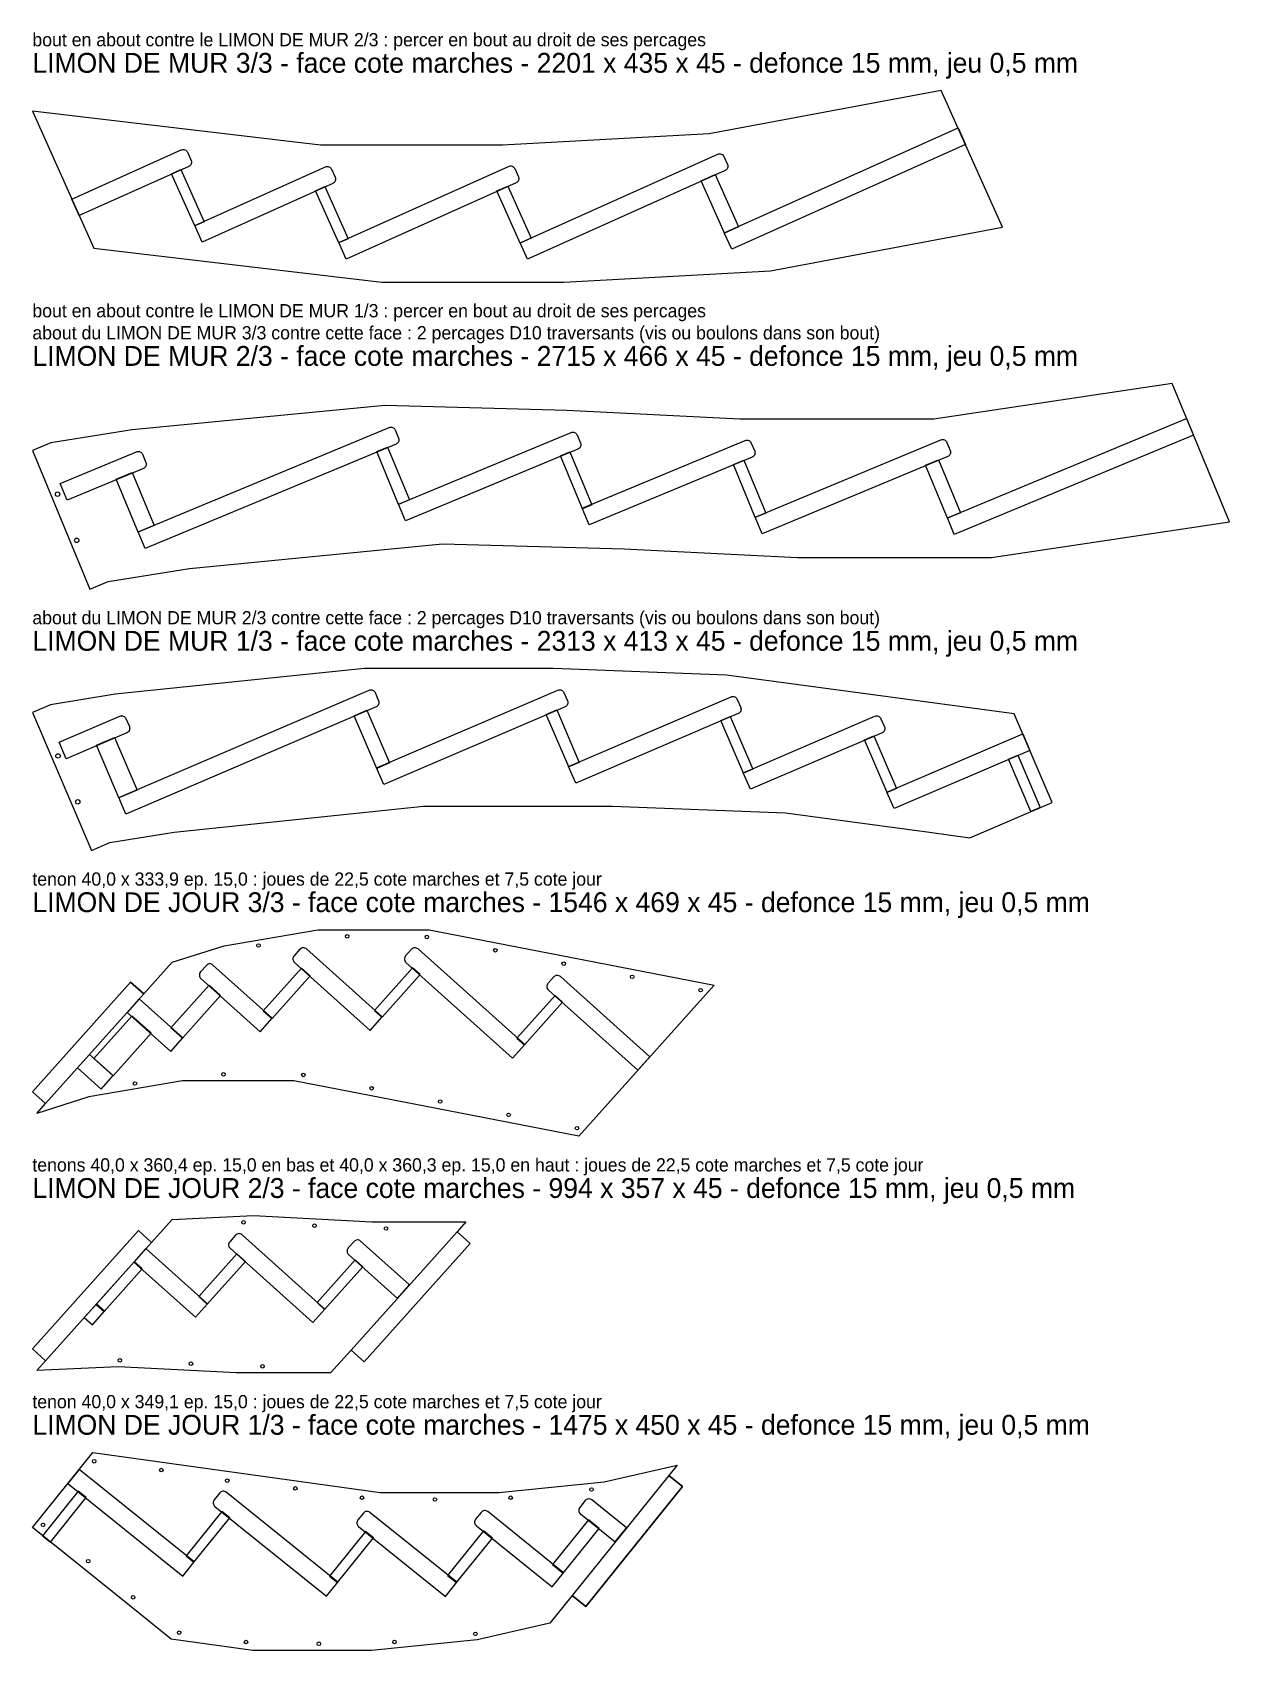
# Model space of a CAD drawing. Header units: millimetres. Extents: x 0 to 2715, y 0 to 3669.
import ezdxf

# ---------------------------------------------------------------- set-up
doc = ezdxf.new("R2010")
doc.units = ezdxf.units.MM
for name, color, linetype in [('DECOUPE', 7, 'CONTINUOUS'), ('DEFONCE', 1, 'CONTINUOUS'), ('PERCAGE', 30, 'CONTINUOUS'), ('TENON', 6, 'CONTINUOUS'), ('TEXTE', 3, 'CONTINUOUS')]:
    doc.layers.add(name, color=color, linetype=linetype)

msp = doc.modelspace()

# ---------------------------------------------------------------- linework, layer by layer
at = {"layer": 'DECOUPE'}
for points in [[(2061.034, 3537.396), (1535.063, 3438.623), (1065.808, 3413.158), (653.348, 3413.158), (326.674, 3451.622), (0, 3490.087), (139.104, 3179.845), (465.778, 3141.38), (792.452, 3102.916), (1204.913, 3102.916), (1674.168, 3128.381), (2200.138, 3227.154)], [(2584.525, 2872.916), (2044.177, 2792.076), (1604.409, 2792.076), (1211.77, 2811.66), (799.223, 2822.971), (226.174, 2767.588), (41.555, 2738.181), (0, 2720.913), (130.467, 2406.941), (172.022, 2424.209), (356.641, 2453.616), (929.69, 2508.999), (1342.237, 2497.688), (1734.876, 2478.104), (2174.643, 2478.104), (2714.992, 2558.944)], [(2226.224, 2124.069), (1900.229, 2167.911), (1574.233, 2211.754), (1181.4, 2226.941), (753.141, 2226.941), (187.928, 2168.226), (41.359, 2144.618), (0, 2126.886), (133.973, 1814.394), (175.332, 1832.126), (321.901, 1855.734), (887.114, 1914.449), (1315.372, 1914.449), (1708.206, 1899.262), (2034.202, 1855.419), (2125.963, 1843.078), (2312.42, 1923.017)], [(316.743, 1560.686), (435.06, 1597.964), (647.276, 1634.394), (900.148, 1634.394), (1223.04, 1571.654), (1545.932, 1508.915), (1238.959, 1166.325), (916.067, 1229.065), (593.176, 1291.804), (340.303, 1291.804), (128.087, 1255.374), (9.77, 1218.096), (29.79, 1240.439), (0, 1267.132), (222.809, 1515.793), (252.599, 1489.1)], [(316.743, 977.474), (501.307, 986.325), (770.038, 972.115), (983.298, 972.115), (963.278, 949.772), (993.068, 923.079), (752.616, 654.727), (722.826, 681.421), (676.325, 629.525), (463.066, 629.525), (194.334, 643.735), (9.77, 634.884), (29.79, 657.227), (0, 683.92), (240.513, 952.34), (270.304, 925.646)], [(137.172, 449.525), (462.927, 403.923), (788.681, 358.322), (1057.788, 358.322), (1296.871, 382.491), (1461.873, 420.643), (1443.061, 397.274), (1474.219, 372.191), (1255.326, 100.279), (1224.168, 125.362), (1173.419, 62.321), (1008.417, 24.169), (769.334, 0), (500.227, 0), (314.426, 26.01), (219.936, 102.076), (0, 279.128)]]:
    msp.add_lwpolyline(points, close=True, dxfattribs=at)
at = {"layer": 'DEFONCE'}
for points in [[(2115.934, 3414.953), (1585.825, 3177.266), (1569.051, 3214.677), (2099.16, 3452.364)], [(389.458, 3239.493), (368.471, 3230.083), (315.386, 3348.476), (336.373, 3357.886)], [(1601.514, 3228.137), (1569.46, 3213.765), (1516.375, 3332.159), (1548.43, 3346.531)], [(716.131, 3201.028), (695.144, 3191.618), (642.06, 3310.012), (663.047, 3319.422)], [(1130.958, 3202.089), (1106.458, 3191.104), (1053.373, 3309.498), (1077.874, 3320.483)], [(2633.088, 2756.048), (2090.586, 2530.619), (2074.853, 2568.48), (2617.355, 2793.91)], [(855.442, 2608.906), (830.642, 2598.601), (780.853, 2718.418), (805.653, 2728.723)], [(1268.66, 2597.874), (1247.421, 2589.048), (1197.633, 2708.866), (1218.872, 2717.691)], [(1663.267, 2579.108), (1639.362, 2569.175), (1589.574, 2688.992), (1613.478, 2698.925)], [(2104.618, 2579.766), (2075.237, 2567.557), (2025.448, 2687.374), (2054.83, 2699.583)], [(276.44, 2551.049), (240.208, 2535.994), (190.419, 2655.811), (226.652, 2670.867)], [(809.948, 2012.746), (781.027, 2000.347), (729.901, 2119.599), (758.821, 2131.998)], [(1240.278, 2013.634), (1216.486, 2003.434), (1165.36, 2122.686), (1189.152, 2132.886)], [(1633.513, 1998.618), (1612.373, 1989.555), (1561.247, 2108.808), (1582.386, 2117.871)], [(237.4, 1950.885), (196.45, 1933.329), (145.323, 2052.581), (186.274, 2070.138)], [(1959.508, 1954.776), (1938.369, 1945.713), (1887.243, 2064.965), (1908.382, 2074.028)], [(2261.885, 2040.891), (1954.131, 1908.949), (1937.975, 1946.632), (2245.729, 2078.574)], [(2285.307, 1911.393), (2264.168, 1902.33), (2213.238, 2021.123), (2234.378, 2030.186)], [(523.474, 1450.935), (543.471, 1433.017), (630.057, 1529.65), (610.06, 1547.568)], [(775.806, 1451.419), (792.936, 1436.07), (879.522, 1532.703), (862.393, 1548.052)], [(314.203, 1411.866), (340.365, 1388.423), (426.952, 1485.056), (400.789, 1508.499)], [(214.955, 1447.087), (313.672, 1358.633), (341.033, 1389.168), (242.315, 1477.623)], [(1098.698, 1388.679), (1115.828, 1373.331), (1202.414, 1469.963), (1185.284, 1485.312)], [(139.123, 1342.161), (182.882, 1302.951), (269.468, 1399.584), (225.709, 1438.794)], [(102.342, 1321.409), (156.189, 1273.161), (183.549, 1303.696), (129.703, 1351.944)], [(144.409, 785.145), (162.771, 768.692), (249.357, 865.325), (230.996, 881.777)], [(230.328, 881.033), (369.875, 755.994), (397.236, 786.529), (257.689, 911.568)], [(377.289, 803.059), (396.568, 785.784), (483.155, 882.417), (463.875, 899.692)], [(645.696, 789.14), (662.826, 773.791), (749.412, 870.424), (732.282, 885.773)], [(117.716, 755.354), (136.077, 738.902), (163.438, 769.437), (145.077, 785.889)], [(80.422, 379.029), (341.253, 169.057), (366.963, 200.994), (106.132, 410.967)], [(22.979, 260.629), (40.895, 246.206), (121.945, 346.887), (104.029, 361.309)], [(348.42, 214.638), (366.336, 200.215), (447.699, 301.285), (429.783, 315.708)], [(1179.402, 195.59), (1203.914, 175.858), (1285.276, 276.928), (1260.765, 296.66)], [(674.174, 169.036), (692.09, 154.613), (773.453, 255.683), (755.537, 270.106)], [(941.622, 170.372), (961.786, 154.139), (1043.149, 255.209), (1022.984, 271.442)]]:
    msp.add_lwpolyline(points, close=True, dxfattribs=at)
for points in [[(106.067, 3253.527), (89.293, 3290.939), (337.801, 3402.363, -0.414214), (351.678, 3397.078), (359.86, 3378.829, -0.414214), (354.575, 3364.952)], [(1122.823, 3154.605), (1106.049, 3192.016), (1554.127, 3392.923, -0.414214), (1568.004, 3387.637), (1576.187, 3369.388, -0.414214), (1570.902, 3355.511)], [(384.836, 3193.584), (368.061, 3230.995), (664.475, 3363.899, -0.414214), (678.352, 3358.614), (686.534, 3340.364, -0.414214), (681.249, 3326.487)], [(711.51, 3155.119), (694.735, 3192.531), (1079.963, 3365.256, -0.414214), (1093.84, 3359.971), (1102.023, 3341.722, -0.414214), (1096.738, 3327.845)], [(255.557, 2499.056), (239.824, 2536.917), (808.983, 2773.423, -0.414214), (822.709, 2767.756), (830.383, 2749.287, -0.414214), (824.716, 2735.562)], [(845.991, 2561.663), (830.258, 2599.524), (1221.53, 2762.112, -0.414214), (1235.255, 2756.445), (1242.93, 2737.976, -0.414214), (1237.263, 2724.25)], [(78.733, 2608.318), (63, 2646.18), (235.934, 2718.04, -0.414214), (249.66, 2712.373), (257.334, 2693.904, -0.414214), (251.667, 2680.179)], [(1262.77, 2552.11), (1247.037, 2589.972), (1616.539, 2743.513, -0.414214), (1630.264, 2737.846), (1637.939, 2719.377, -0.414214), (1632.272, 2705.652)], [(1654.711, 2532.237), (1638.978, 2570.098), (2060.137, 2745.105, -0.414214), (2073.862, 2739.437), (2081.537, 2720.969, -0.414214), (2075.869, 2707.243)], [(212.211, 1896.565), (196.056, 1934.248), (763.455, 2177.506, -0.414214), (777.243, 2171.993), (785.124, 2153.611, -0.414214), (779.611, 2139.823)], [(796.788, 1963.583), (780.633, 2001.266), (1191.713, 2177.506, -0.414214), (1205.501, 2171.993), (1213.382, 2153.611, -0.414214), (1207.869, 2139.823)], [(1232.248, 1966.67), (1216.092, 2004.353), (1584.547, 2162.318, -0.414214), (1598.335, 2156.805), (1606.216, 2138.423, -0.414214), (1600.703, 2124.635)], [(76.981, 2022.193), (60.825, 2059.876), (198.242, 2118.79, -0.414214), (212.03, 2113.277), (219.911, 2094.895, -0.414214), (214.398, 2081.107)], [(1628.135, 1952.792), (1611.979, 1990.475), (1910.543, 2118.476, -0.414214), (1924.331, 2112.963), (1932.211, 2094.581, -0.414214), (1926.698, 2080.793)], [(766.243, 1406.28), (793.603, 1436.815), (621.69, 1590.855, 0.414214), (606.863, 1590.042), (593.517, 1575.147, 0.414214), (594.33, 1560.32)], [(1089.134, 1343.54), (1116.495, 1374.076), (874.563, 1590.855, 0.414214), (859.736, 1590.042), (846.389, 1575.147, 0.414214), (847.202, 1560.32)], [(516.777, 1403.227), (544.138, 1433.762), (409.475, 1554.425, 0.414214), (394.648, 1553.612), (381.301, 1538.717, 0.414214), (382.114, 1523.89)], [(1372.926, 1315.836), (1400.287, 1346.371), (1197.455, 1528.115, 0.414214), (1182.628, 1527.302), (1169.281, 1512.407, 0.414214), (1170.094, 1497.58)], [(636.132, 744.001), (663.493, 774.536), (475.721, 942.786, 0.414214), (460.894, 941.973), (447.548, 927.078, 0.414214), (448.361, 912.251)], [(827.933, 798.724), (855.294, 829.259), (744.453, 928.576, 0.414214), (729.626, 927.763), (716.279, 912.868, 0.414214), (717.092, 898.041)], [(667.007, 123.455), (692.717, 155.392), (439.676, 359.094, 0.414214), (424.913, 357.499), (412.371, 341.92, 0.414214), (413.966, 327.157)], [(1321.605, 246.4), (1347.315, 278.337), (1268.563, 341.734, 0.414214), (1253.799, 340.139), (1241.258, 324.56, 0.414214), (1242.853, 309.796)], [(936.703, 122.981), (962.413, 154.918), (765.43, 313.492, 0.414214), (750.667, 311.897), (738.125, 296.318, 0.414214), (739.72, 281.555)], [(1178.831, 144.7), (1204.541, 176.637), (1032.538, 315.102, 0.414214), (1017.775, 313.507), (1005.233, 297.928, 0.414214), (1006.828, 283.164)]]:
    msp.add_lwpolyline(points, format="xyb", close=True, dxfattribs=at)
at = {"layer": 'PERCAGE'}
for centre, radius in [((57.11, 2621.916), 5), ((100.599, 2517.259), 5), ((58.214, 2028.534), 5), ((102.872, 1924.37), 5), ((713.751, 1619.499), 4), ((894.616, 1617.98), 4), ((512.911, 1598.724), 4), ((1049.82, 1587.823), 4), ((1205.024, 1557.667), 4), ((1360.227, 1527.51), 4), ((1515.431, 1497.353), 4), ((232.632, 1285.925), 4), ((433.472, 1306.699), 4), ((614.337, 1305.181), 4), ((769.541, 1275.024), 4), ((924.744, 1244.867), 4), ((1079.948, 1214.71), 4), ((1235.152, 1184.553), 4), ((478.772, 970.989), 4), ((639.811, 963.4), 4), ((802.112, 957.22), 4), ((198.492, 658.19), 4), ((359.532, 650.601), 4), ((521.833, 644.42), 4), ((140.235, 429.408), 4), ((292.639, 409.422), 4), ((441.908, 385.54), 4), ((596.224, 367.928), 4), ((1268.057, 365.267), 4), ((747.653, 346.73), 4), ((912.937, 342.742), 4), ((1084.636, 346.724), 4), ((24.226, 285.301), 4), ((126.464, 202.997), 4), ((228.703, 120.694), 4), ((332.853, 40.765), 4), ((1004.686, 38.104), 4), ((484.282, 19.567), 4), ((649.566, 15.579), 4), ((821.265, 19.561), 4)]:
    msp.add_circle(centre, radius, dxfattribs=at)
at = {"layer": 'TENON'}
for points in [[(0, 1267.132), (29.79, 1240.439), (252.599, 1489.1), (222.809, 1515.793)], [(0, 683.92), (29.79, 657.227), (270.304, 925.646), (240.513, 952.34)], [(722.826, 681.421), (752.616, 654.727), (993.068, 923.079), (963.278, 949.772)], [(1224.168, 125.362), (1255.326, 100.279), (1474.219, 372.191), (1443.061, 397.274)]]:
    msp.add_lwpolyline(points, close=True, dxfattribs=at)

# ---------------------------------------------------------------- texts
at = {"layer": 'TEXTE'}
for s, height, p in [('bout en about contre le LIMON DE MUR 2/3 : percer en bout au droit de ses percages', 30, (0, 3637.396)), ('LIMON DE MUR 3/3 - face cote marches - 2201 x 435 x 45 - defonce 15 mm, jeu 0,5 mm', 45, (0, 3577.396)), ('bout en about contre le LIMON DE MUR 1/3 : percer en bout au droit de ses percages', 30, (0, 3022.916)), ('about du LIMON DE MUR 3/3 contre cette face : 2 percages D10 traversants (vis ou boulons dans son bout)', 30, (0, 2972.916)), ('LIMON DE MUR 2/3 - face cote marches - 2715 x 466 x 45 - defonce 15 mm, jeu 0,5 mm', 45, (0, 2912.916)), ('about du LIMON DE MUR 2/3 contre cette face : 2 percages D10 traversants (vis ou boulons dans son bout)', 30, (0, 2326.941)), ('LIMON DE MUR 1/3 - face cote marches - 2313 x 413 x 45 - defonce 15 mm, jeu 0,5 mm', 45, (0, 2266.941)), ('tenon 40,0 x 333,9 ep. 15,0 : joues de 22,5 cote marches et 7,5 cote jour', 30, (0, 1734.394)), ('LIMON DE JOUR 3/3 - face cote marches - 1546 x 469 x 45 - defonce 15 mm, jeu 0,5 mm', 45, (0, 1674.394)), ('tenons 40,0 x 360,4 ep. 15,0 en bas et 40,0 x 360,3 ep. 15,0 en haut : joues de 22,5 cote marches et 7,5 cote jour', 30, (0, 1086.325)), ('LIMON DE JOUR 2/3 - face cote marches - 994 x 357 x 45 - defonce 15 mm, jeu 0,5 mm', 45, (0, 1026.325)), ('tenon 40,0 x 349,1 ep. 15,0 : joues de 22,5 cote marches et 7,5 cote jour', 30, (0, 549.525)), ('LIMON DE JOUR 1/3 - face cote marches - 1475 x 450 x 45 - defonce 15 mm, jeu 0,5 mm', 45, (0, 489.525))]:
    msp.add_text(s, height=height, dxfattribs=at).set_placement(p)

doc.saveas('drawing.dxf')
